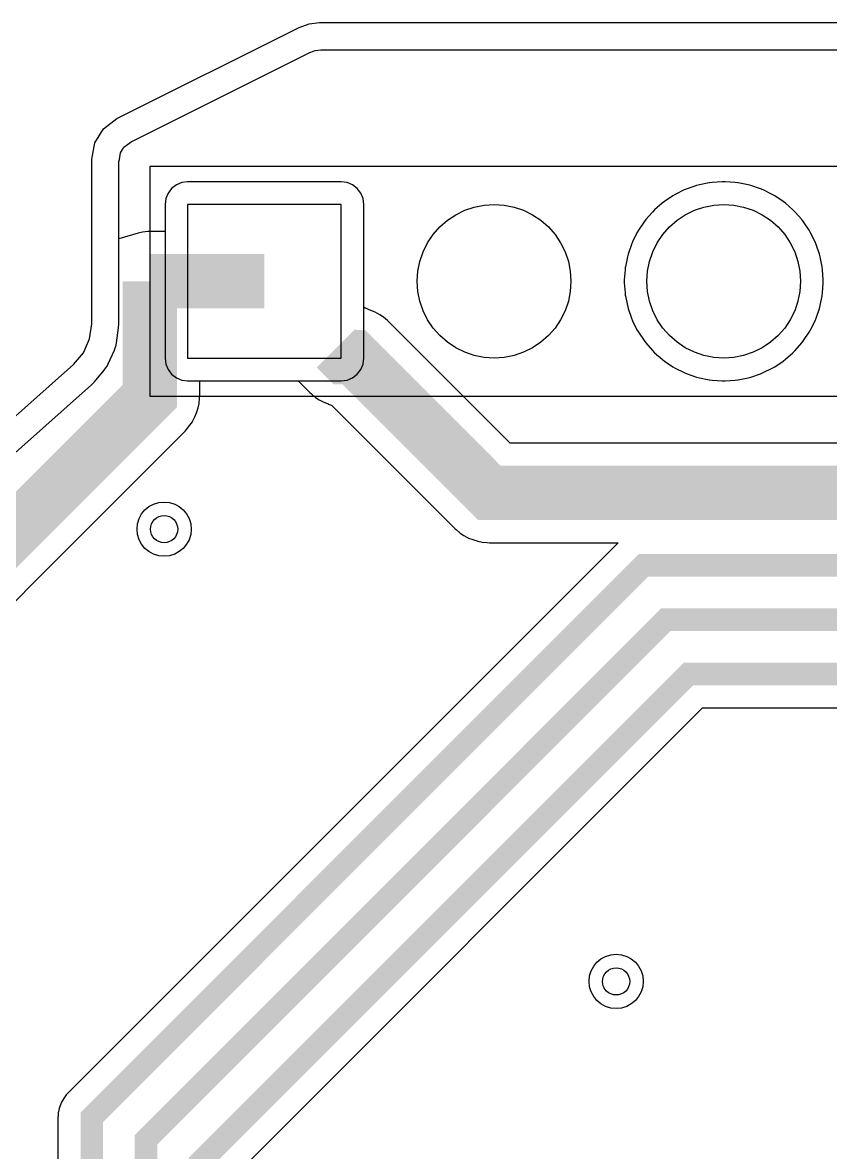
# Model space of a CAD drawing. Header units: millimetres. Extents: x -74 to 74, y -33 to 26.
# Drawn here: x -11.57 to -2.63, y 13.11 to 25.6 of the extents above; entities that cross this region are included whole.
import ezdxf

# ---------------------------------------------------------------- set-up
doc = ezdxf.new("R2010")
doc.units = ezdxf.units.MM
for name, color, linetype in [('COBRE_CIMA', 7, 'Continuous'), ('CONTORNO', 7, 'Continuous'), ('CORPOS_CIMA', 7, 'Continuous'), ('PADS_BAIXO', 7, 'Continuous'), ('PADS_CIMA', 7, 'Continuous'), ('PLANO_GND_BAIXO', 7, 'Continuous'), ('PLANO_GND_CIMA', 7, 'Continuous'), ('VIAS', 7, 'Continuous')]:
    doc.layers.add(name, color=color, linetype=linetype)

msp = doc.modelspace()

# ---------------------------------------------------------------- linework, layer by layer
at = {"layer": 'COBRE_CIMA'}
for points, const_width in [([(-23.407, 14.737), (-20.228, 17.916), (-13.714, 17.916), (-10.157, 21.473), (-10.157, 22.74)], 0.6), ([(-8.89, 22.74), (-10.157, 22.74)], 0.6), ([(-2.179, -19.124), (-10.8, -10.503), (-10.8, 13.498), (-4.698, 19.6), (-1.27, 19.6), (-1.27, 22.74)], 0.25), ([(-2.179, -19.124), (-2.621, -18.682), (-10.8, -10.503), (-10.8, 13.498), (-4.698, 19.6), (-1.27, 19.6), (-1.27, 22.74)], 0.25), ([(-1.613, -18.559), (-10.2, -9.972), (-10.2, 13.249), (-4.449, 19), (1.27, 19), (1.27, 22.74)], 0.25), ([(-1.613, -18.559), (-2.055, -18.117), (-10.2, -9.972), (-10.2, 13.249), (-4.449, 19), (1.27, 19), (1.27, 22.74)], 0.25), ([(-1.047, -17.993), (-9.6, -9.44), (-9.6, 13), (-4.2, 18.4), (3.81, 18.4), (3.81, 22.74)], 0.25), ([(-1.047, -17.993), (-1.489, -17.551), (-9.6, -9.44), (-9.6, 13), (-4.2, 18.4), (3.81, 18.4), (3.81, 22.74)], 0.25), ([(-8.1, 22), (-8, 21.9), (-7.9, 21.9), (-6.4, 20.4), (-2, 20.4)], 0.6)]:
    msp.add_lwpolyline(points, dxfattribs=dict(at, const_width=const_width))
at = {"layer": 'CONTORNO'}
msp.add_lwpolyline([(-13.33, 19.752), (-11.001, 21.821), (-10.893, 21.949), (-10.824, 22.103), (-10.8, 22.269), (-10.8, 24.091), (-10.766, 24.271), (-10.67, 24.427), (-10.524, 24.538), (-8.506, 25.547), (-8.397, 25.587), (-8.282, 25.6), (0, 25.6), (8.282, 25.6), (8.397, 25.587), (8.506, 25.547), (10.524, 24.538), (10.67, 24.427), (10.766, 24.271), (10.8, 24.091), (10.8, 22.269), (10.824, 22.103), (10.893, 21.949), (11.001, 21.821)], dxfattribs=at)
at = {"layer": 'CORPOS_CIMA'}
msp.add_lwpolyline([(-10.16, 21.47), (10.16, 21.47), (10.16, 24.01), (-10.16, 24.01)], close=True, dxfattribs=at)
at = {"layer": 'PADS_BAIXO'}
for points in [[(-9.74, 21.89), (-8.04, 21.89), (-8.04, 23.59), (-9.74, 23.59)], [(-5.5, 22.74), (-5.507, 22.629), (-5.529, 22.52), (-5.565, 22.415), (-5.614, 22.315), (-5.676, 22.223), (-5.749, 22.139), (-5.833, 22.066), (-5.925, 22.004), (-6.025, 21.955), (-6.13, 21.919), (-6.239, 21.897), (-6.35, 21.89), (-6.461, 21.897), (-6.57, 21.919), (-6.675, 21.955), (-6.775, 22.004), (-6.867, 22.066), (-6.951, 22.139), (-7.024, 22.223), (-7.086, 22.315), (-7.135, 22.415), (-7.171, 22.52), (-7.193, 22.629), (-7.2, 22.74), (-7.193, 22.851), (-7.171, 22.96), (-7.135, 23.065), (-7.086, 23.165), (-7.024, 23.257), (-6.951, 23.341), (-6.867, 23.414), (-6.775, 23.476), (-6.675, 23.525), (-6.57, 23.561), (-6.461, 23.583), (-6.35, 23.59), (-6.239, 23.583), (-6.13, 23.561), (-6.025, 23.525), (-5.925, 23.476), (-5.833, 23.414), (-5.749, 23.341), (-5.676, 23.257), (-5.614, 23.165), (-5.565, 23.065), (-5.529, 22.96), (-5.507, 22.851)], [(-2.96, 22.74), (-2.967, 22.629), (-2.989, 22.52), (-3.025, 22.415), (-3.074, 22.315), (-3.136, 22.223), (-3.209, 22.139), (-3.293, 22.066), (-3.385, 22.004), (-3.485, 21.955), (-3.59, 21.919), (-3.699, 21.897), (-3.81, 21.89), (-3.921, 21.897), (-4.03, 21.919), (-4.135, 21.955), (-4.235, 22.004), (-4.327, 22.066), (-4.411, 22.139), (-4.484, 22.223), (-4.546, 22.315), (-4.595, 22.415), (-4.631, 22.52), (-4.653, 22.629), (-4.66, 22.74), (-4.653, 22.851), (-4.631, 22.96), (-4.595, 23.065), (-4.546, 23.165), (-4.484, 23.257), (-4.411, 23.341), (-4.327, 23.414), (-4.235, 23.476), (-4.135, 23.525), (-4.03, 23.561), (-3.921, 23.583), (-3.81, 23.59), (-3.699, 23.583), (-3.59, 23.561), (-3.485, 23.525), (-3.385, 23.476), (-3.293, 23.414), (-3.209, 23.341), (-3.136, 23.257), (-3.074, 23.165), (-3.025, 23.065), (-2.989, 22.96), (-2.967, 22.851)]]:
    msp.add_lwpolyline(points, close=True, dxfattribs=at)
at = {"layer": 'PADS_CIMA'}
for points in [[(-9.74, 21.89), (-8.04, 21.89), (-8.04, 23.59), (-9.74, 23.59)], [(-5.5, 22.74), (-5.507, 22.629), (-5.529, 22.52), (-5.565, 22.415), (-5.614, 22.315), (-5.676, 22.223), (-5.749, 22.139), (-5.833, 22.066), (-5.925, 22.004), (-6.025, 21.955), (-6.13, 21.919), (-6.239, 21.897), (-6.35, 21.89), (-6.461, 21.897), (-6.57, 21.919), (-6.675, 21.955), (-6.775, 22.004), (-6.867, 22.066), (-6.951, 22.139), (-7.024, 22.223), (-7.086, 22.315), (-7.135, 22.415), (-7.171, 22.52), (-7.193, 22.629), (-7.2, 22.74), (-7.193, 22.851), (-7.171, 22.96), (-7.135, 23.065), (-7.086, 23.165), (-7.024, 23.257), (-6.951, 23.341), (-6.867, 23.414), (-6.775, 23.476), (-6.675, 23.525), (-6.57, 23.561), (-6.461, 23.583), (-6.35, 23.59), (-6.239, 23.583), (-6.13, 23.561), (-6.025, 23.525), (-5.925, 23.476), (-5.833, 23.414), (-5.749, 23.341), (-5.676, 23.257), (-5.614, 23.165), (-5.565, 23.065), (-5.529, 22.96), (-5.507, 22.851)], [(-2.96, 22.74), (-2.967, 22.629), (-2.989, 22.52), (-3.025, 22.415), (-3.074, 22.315), (-3.136, 22.223), (-3.209, 22.139), (-3.293, 22.066), (-3.385, 22.004), (-3.485, 21.955), (-3.59, 21.919), (-3.699, 21.897), (-3.81, 21.89), (-3.921, 21.897), (-4.03, 21.919), (-4.135, 21.955), (-4.235, 22.004), (-4.327, 22.066), (-4.411, 22.139), (-4.484, 22.223), (-4.546, 22.315), (-4.595, 22.415), (-4.631, 22.52), (-4.653, 22.629), (-4.66, 22.74), (-4.653, 22.851), (-4.631, 22.96), (-4.595, 23.065), (-4.546, 23.165), (-4.484, 23.257), (-4.411, 23.341), (-4.327, 23.414), (-4.235, 23.476), (-4.135, 23.525), (-4.03, 23.561), (-3.921, 23.583), (-3.81, 23.59), (-3.699, 23.583), (-3.59, 23.561), (-3.485, 23.525), (-3.385, 23.476), (-3.293, 23.414), (-3.209, 23.341), (-3.136, 23.257), (-3.074, 23.165), (-3.025, 23.065), (-2.989, 22.96), (-2.967, 22.851)]]:
    msp.add_lwpolyline(points, close=True, dxfattribs=at)
at = {"layer": 'PLANO_GND_BAIXO'}
msp.add_lwpolyline([(-13.131, 19.528), (-10.802, 21.597), (-10.772, 21.628), (-10.664, 21.756), (-10.664, 21.756), (-10.647, 21.778), (-10.632, 21.801), (-10.619, 21.826), (-10.55, 21.98), (-10.55, 21.98), (-10.54, 22.006), (-10.532, 22.033), (-10.532, 22.033), (-10.527, 22.06), (-10.503, 22.226), (-10.5, 22.269), (-10.5, 24.063), (-10.5, 24.063), (-10.495, 24.087), (-10.482, 24.161), (-10.46, 24.196), (-10.444, 24.222), (-10.365, 24.282), (-8.387, 25.271), (-8.387, 25.271), (-8.349, 25.285), (-8.328, 25.293), (-8.328, 25.293), (-8.265, 25.3), (8.265, 25.3)], dxfattribs=at)
for points in [[(-9.805, 23.831), (-9.865, 23.806), (-9.917, 23.767), (-9.957, 23.715), (-9.982, 23.655), (-9.99, 23.59), (-9.99, 21.89), (-9.982, 21.825), (-9.957, 21.765), (-9.917, 21.713), (-9.865, 21.674), (-9.805, 21.648), (-9.74, 21.64), (-8.04, 21.64), (-7.975, 21.648), (-7.915, 21.674), (-7.863, 21.713), (-7.824, 21.765), (-7.798, 21.825), (-7.79, 21.89), (-7.79, 23.59), (-7.798, 23.655), (-7.824, 23.715), (-7.863, 23.767), (-7.915, 23.806), (-7.975, 23.831), (-8.04, 23.84), (-9.74, 23.84), (-9.805, 23.831)], [(-2.788, 22.334), (-2.788, 22.334), (-2.752, 22.439), (-2.752, 22.44), (-2.744, 22.471), (-2.722, 22.58), (-2.722, 22.58), (-2.721, 22.584), (-2.718, 22.613), (-2.711, 22.724), (-2.711, 22.724), (-2.711, 22.756), (-2.711, 22.756), (-2.718, 22.867), (-2.721, 22.895), (-2.722, 22.9), (-2.722, 22.9), (-2.744, 23.009), (-2.752, 23.04), (-2.752, 23.041), (-2.788, 23.145), (-2.788, 23.146), (-2.8, 23.176), (-2.85, 23.276), (-2.866, 23.304), (-2.928, 23.396), (-2.948, 23.422), (-2.948, 23.422), (-3.021, 23.506), (-3.044, 23.529), (-3.128, 23.602), (-3.128, 23.602), (-3.154, 23.622), (-3.246, 23.684), (-3.274, 23.7), (-3.374, 23.75), (-3.404, 23.762), (-3.405, 23.762), (-3.51, 23.798), (-3.51, 23.798), (-3.541, 23.806), (-3.65, 23.828), (-3.65, 23.828), (-3.655, 23.828), (-3.683, 23.832), (-3.794, 23.84), (-3.794, 23.84), (-3.826, 23.84), (-3.826, 23.84), (-3.937, 23.832), (-3.966, 23.828), (-3.97, 23.828), (-3.97, 23.828), (-4.079, 23.806), (-4.11, 23.798), (-4.111, 23.798), (-4.215, 23.762), (-4.216, 23.762), (-4.246, 23.75), (-4.346, 23.7), (-4.374, 23.684), (-4.466, 23.622), (-4.492, 23.602), (-4.492, 23.602), (-4.576, 23.529), (-4.599, 23.506), (-4.672, 23.422), (-4.672, 23.422), (-4.692, 23.396), (-4.754, 23.304), (-4.77, 23.276), (-4.819, 23.176), (-4.832, 23.146), (-4.832, 23.145), (-4.868, 23.041), (-4.868, 23.04), (-4.876, 23.009), (-4.898, 22.9), (-4.898, 22.9), (-4.899, 22.895), (-4.902, 22.867), (-4.91, 22.756), (-4.91, 22.756), (-4.91, 22.724), (-4.91, 22.724), (-4.902, 22.613), (-4.899, 22.584), (-4.898, 22.58), (-4.898, 22.58), (-4.876, 22.471), (-4.868, 22.44), (-4.868, 22.439), (-4.832, 22.334), (-4.832, 22.334), (-4.819, 22.304), (-4.77, 22.204), (-4.754, 22.176), (-4.692, 22.084), (-4.672, 22.058), (-4.672, 22.058), (-4.599, 21.974), (-4.576, 21.951), (-4.492, 21.878), (-4.492, 21.878), (-4.466, 21.858), (-4.374, 21.796), (-4.346, 21.78), (-4.246, 21.73), (-4.216, 21.718), (-4.215, 21.718), (-4.111, 21.682), (-4.11, 21.682), (-4.079, 21.674), (-3.97, 21.652), (-3.97, 21.652), (-3.966, 21.651), (-3.937, 21.648), (-3.826, 21.64), (-3.826, 21.64), (-3.794, 21.64), (-3.794, 21.64), (-3.683, 21.648), (-3.655, 21.651), (-3.65, 21.652), (-3.65, 21.652), (-3.541, 21.674), (-3.51, 21.682), (-3.51, 21.682), (-3.405, 21.718), (-3.404, 21.718), (-3.374, 21.73), (-3.274, 21.78), (-3.246, 21.796), (-3.154, 21.858), (-3.128, 21.878), (-3.128, 21.878), (-3.044, 21.951), (-3.021, 21.974), (-2.948, 22.058), (-2.948, 22.058), (-2.928, 22.084), (-2.866, 22.176), (-2.85, 22.204), (-2.8, 22.304), (-2.788, 22.334)]]:
    msp.add_lwpolyline(points, close=True, dxfattribs=at)
at = {"layer": 'PLANO_GND_CIMA'}
for points in [[(-2, 20.95), (-6.172, 20.95), (-7.511, 22.289), (-7.511, 22.289), (-7.529, 22.305), (-7.529, 22.305), (-7.575, 22.343), (-7.615, 22.37), (-7.615, 22.37), (-7.667, 22.398), (-7.713, 22.416), (-7.774, 22.442), (-7.775, 22.443), (-7.79, 22.453), (-7.79, 23.59), (-7.798, 23.655), (-7.824, 23.715), (-7.863, 23.767), (-7.915, 23.806), (-7.975, 23.831), (-8.04, 23.84), (-9.74, 23.84), (-9.805, 23.831), (-9.865, 23.806), (-9.917, 23.767), (-9.957, 23.715), (-9.982, 23.655), (-9.99, 23.59), (-9.99, 23.29), (-10.157, 23.29), (-10.157, 23.29), (-10.181, 23.289), (-10.24, 23.283), (-10.288, 23.273), (-10.5, 23.209), (-10.5, 24.063), (-10.5, 24.063), (-10.495, 24.087), (-10.482, 24.161), (-10.46, 24.196), (-10.444, 24.222), (-10.365, 24.282), (-8.387, 25.271), (-8.387, 25.271), (-8.349, 25.285), (-8.328, 25.293), (-8.328, 25.293), (-8.265, 25.3), (8.265, 25.3)], [(-13.325, 17.527), (-9.768, 21.084), (-9.768, 21.084), (-9.752, 21.102), (-9.752, 21.102), (-9.714, 21.148), (-9.687, 21.188), (-9.687, 21.189), (-9.659, 21.24), (-9.641, 21.286), (-9.623, 21.342), (-9.614, 21.39), (-9.608, 21.448), (-9.607, 21.473), (-9.607, 21.473), (-9.607, 21.64), (-8.518, 21.64), (-8.489, 21.611), (-8.389, 21.511), (-8.389, 21.511), (-8.371, 21.495), (-8.371, 21.495), (-8.325, 21.457), (-8.285, 21.43), (-8.284, 21.43), (-8.233, 21.402), (-8.187, 21.384), (-8.187, 21.384), (-8.187, 21.383), (-8.15, 21.372), (-6.781, 20.003), (-6.771, 19.995), (-6.725, 19.957), (-6.685, 19.93), (-6.684, 19.93), (-6.633, 19.902), (-6.587, 19.884), (-6.531, 19.866), (-6.483, 19.857), (-6.425, 19.851), (-6.4, 19.85), (-6.4, 19.85), (-4.978, 19.85), (-11.065, 13.763), (-11.065, 13.763), (-11.082, 13.745), (-11.097, 13.726), (-11.097, 13.726), (-11.124, 13.685), (-11.136, 13.664), (-11.155, 13.618), (-11.155, 13.618), (-11.158, 13.608), (-11.162, 13.595), (-11.162, 13.595), (-11.171, 13.547), (-11.171, 13.547), (-11.174, 13.523), (-11.174, 13.523), (-11.174, 13.51), (-11.175, 13.498), (-11.175, 13.498), (-11.175, -10.503)], [(-9.225, 12.845), (-4.045, 18.025), (3.81, 18.025)]]:
    msp.add_lwpolyline(points, dxfattribs=at)
msp.add_lwpolyline([(-2.8, 22.304), (-2.788, 22.334), (-2.788, 22.334), (-2.752, 22.439), (-2.752, 22.44), (-2.744, 22.471), (-2.722, 22.58), (-2.722, 22.58), (-2.721, 22.584), (-2.718, 22.613), (-2.711, 22.724), (-2.711, 22.724), (-2.711, 22.756), (-2.711, 22.756), (-2.718, 22.867), (-2.721, 22.895), (-2.722, 22.9), (-2.722, 22.9), (-2.744, 23.009), (-2.752, 23.04), (-2.752, 23.041), (-2.788, 23.145), (-2.788, 23.146), (-2.8, 23.176), (-2.85, 23.276), (-2.866, 23.304), (-2.928, 23.396), (-2.948, 23.422), (-2.948, 23.422), (-3.021, 23.506), (-3.044, 23.529), (-3.128, 23.602), (-3.128, 23.602), (-3.154, 23.622), (-3.246, 23.684), (-3.274, 23.7), (-3.374, 23.75), (-3.404, 23.762), (-3.405, 23.762), (-3.51, 23.798), (-3.51, 23.798), (-3.541, 23.806), (-3.65, 23.828), (-3.65, 23.828), (-3.655, 23.828), (-3.683, 23.832), (-3.794, 23.84), (-3.794, 23.84), (-3.826, 23.84), (-3.826, 23.84), (-3.937, 23.832), (-3.966, 23.828), (-3.97, 23.828), (-3.97, 23.828), (-4.079, 23.806), (-4.11, 23.798), (-4.111, 23.798), (-4.215, 23.762), (-4.216, 23.762), (-4.246, 23.75), (-4.346, 23.7), (-4.374, 23.684), (-4.466, 23.622), (-4.492, 23.602), (-4.492, 23.602), (-4.576, 23.529), (-4.599, 23.506), (-4.672, 23.422), (-4.672, 23.422), (-4.692, 23.396), (-4.754, 23.304), (-4.77, 23.276), (-4.819, 23.176), (-4.832, 23.146), (-4.832, 23.145), (-4.868, 23.041), (-4.868, 23.04), (-4.876, 23.009), (-4.898, 22.9), (-4.898, 22.9), (-4.899, 22.895), (-4.902, 22.867), (-4.91, 22.756), (-4.91, 22.756), (-4.91, 22.724), (-4.91, 22.724), (-4.902, 22.613), (-4.899, 22.584), (-4.898, 22.58), (-4.898, 22.58), (-4.876, 22.471), (-4.868, 22.44), (-4.868, 22.439), (-4.832, 22.334), (-4.832, 22.334), (-4.819, 22.304), (-4.77, 22.204), (-4.754, 22.176), (-4.692, 22.084), (-4.672, 22.058), (-4.672, 22.058), (-4.599, 21.974), (-4.576, 21.951), (-4.492, 21.878), (-4.492, 21.878), (-4.466, 21.858), (-4.374, 21.796), (-4.346, 21.78), (-4.246, 21.73), (-4.216, 21.718), (-4.215, 21.718), (-4.111, 21.682), (-4.11, 21.682), (-4.079, 21.674), (-3.97, 21.652), (-3.97, 21.652), (-3.966, 21.651), (-3.937, 21.648), (-3.826, 21.64), (-3.826, 21.64), (-3.794, 21.64), (-3.794, 21.64), (-3.683, 21.648), (-3.655, 21.651), (-3.65, 21.652), (-3.65, 21.652), (-3.541, 21.674), (-3.51, 21.682), (-3.51, 21.682), (-3.405, 21.718), (-3.404, 21.718), (-3.374, 21.73), (-3.274, 21.78), (-3.246, 21.796), (-3.154, 21.858), (-3.128, 21.878), (-3.128, 21.878), (-3.044, 21.951), (-3.021, 21.974), (-2.948, 22.058), (-2.948, 22.058), (-2.928, 22.084), (-2.866, 22.176), (-2.85, 22.204), (-2.8, 22.304)], close=True, dxfattribs=at)
at = {"layer": 'VIAS'}
for centre, radius in [((-10, 20), 0.3), ((-10, 20), 0.15), ((-5, 15), 0.3), ((-5, 15), 0.15)]:
    msp.add_circle(centre, radius, dxfattribs=at)

doc.saveas('drawing.dxf')
